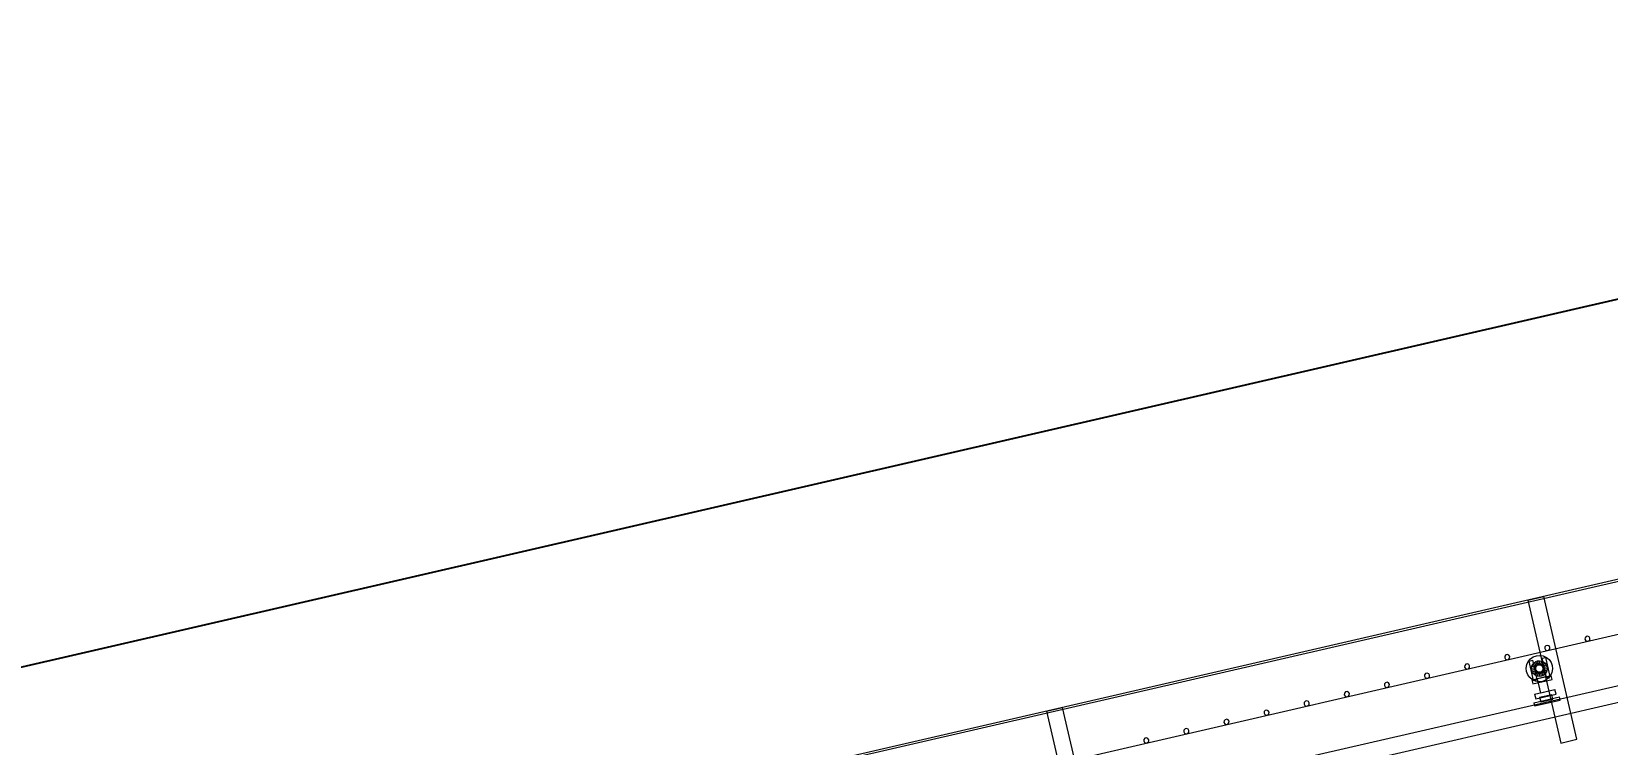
# Model space of a CAD drawing. Header units: millimetres. Extents: x -1970 to 59977, y -50268 to 6837.
# Drawn here: x 32697 to 36527, y 2791 to 4523 of the extents above; entities that cross this region are included whole.
import ezdxf

# ---------------------------------------------------------------- set-up
doc = ezdxf.new("R2010")
doc.units = ezdxf.units.MM
doc.layers.add('COTAS_P', color=1, linetype='Continuous', lineweight=0)
doc.layers.add('lateral_C03', color=7, linetype='Continuous', lineweight=0)
doc.dimstyles.new('R19_100', dxfattribs={"dimtxt": 250, "dimasz": 150, "dimexe": 150, "dimexo": 80, "dimgap": 100, "dimtad": 1, "dimtih": 1, "dimtoh": 1, "dimdsep": 46, "dimcen": 0.09, "dimadec": 0, "dimazin": 0, "dimtfac": 1, "dimtdec": 4, "dimtofl": 0, "dimtmove": 0, "dimatfit": 3, "dimfxl": 1, "dimtolj": 1, "dimtzin": 0, "dimarcsym": 0})

# ---------------------------------------------------------------- blocks, each defined once
blk = doc.blocks.new('*D9')
at = {"layer": 'COTAS_P', "color": 0, "lineweight": -2, "transparency": 16777216}
for p, q in [((38921.3, 3578), (38703.4, 4523.2)), ((27384.7, 1760.7), (38591, 4343.3)), ((27422.7, 928), (27204.9, 1873.2))]:
    blk.add_line(p, q, dxfattribs=at)
at = {"layer": 'COTAS_P', "color": 0, "transparency": 16777216}
for points in [[(38585.4, 4367.7), (38596.6, 4319), (38737.1, 4377)], [(27379.1, 1785.1), (27390.3, 1736.3), (27238.5, 1727)]]:
    blk.add_solid(points, dxfattribs=at)
at = {"layer": 'Defpoints', "color": 0, "transparency": 16777216}
for p in [(38737.1, 4377), (38939.3, 3500), (27440.7, 850)]:
    blk.add_point(p, dxfattribs=at)

msp = doc.modelspace()

# ---------------------------------------------------------------- linework, layer by layer
at = {"layer": 'lateral_C03'}
for p, q in [((38691.362, 3685.056), (27582.557, 1124.887)), ((27583.456, 1120.989), (38692.26, 3681.159)), ((27611.752, 998.208), (38720.557, 3558.377)), ((36333.177, 3141.582), (36372.155, 3150.565)), ((36333.177, 3141.582), (36413.126, 2794.675)), ((36452.104, 2803.658), (36372.155, 3150.565)), ((36374.591, 3028.065), (36374.247, 3024.156)), ((36377.166, 3031.026), (36374.591, 3028.065)), ((36380.991, 3031.908), (36377.166, 3031.026)), ((36384.603, 3030.373), (36380.991, 3031.908)), ((36386.623, 3027.008), (36384.603, 3030.373)), ((36386.279, 3023.098), (36386.623, 3027.008)), ((36472.036, 3050.523), (36471.693, 3046.613)), ((36471.693, 3046.613), (36473.713, 3043.249)), ((36474.612, 3053.484), (36472.036, 3050.523)), ((36473.713, 3043.249), (36477.325, 3041.714)), ((36478.436, 3054.365), (36474.612, 3053.484)), ((36477.325, 3041.714), (36481.149, 3042.595)), ((36482.048, 3052.83), (36478.436, 3054.365)), ((36481.149, 3042.595), (36483.725, 3045.556)), ((36484.068, 3049.466), (36482.048, 3052.83)), ((36483.725, 3045.556), (36484.068, 3049.466)), ((35629.469, 2721.824), (36798.817, 2991.315)), ((36186.099, 2986.992), (36182.275, 2986.111)), ((36189.711, 2985.457), (36186.099, 2986.992)), ((36277.145, 3005.608), (36276.801, 3001.698)), ((36276.801, 3001.698), (36278.821, 2998.333)), ((36279.721, 3008.569), (36277.145, 3005.608)), ((36278.821, 2998.333), (36282.433, 2996.799)), ((36283.545, 3009.45), (36279.721, 3008.569)), ((36282.433, 2996.799), (36286.258, 2997.68)), ((36287.157, 3007.915), (36283.545, 3009.45)), ((36286.258, 2997.68), (36288.833, 3000.641)), ((36289.177, 3004.55), (36287.157, 3007.915)), ((36288.833, 3000.641), (36289.177, 3004.55)), ((36330.563, 2984.995), (36334.03, 2992.595)), ((36334.03, 2992.595), (36339.346, 2999.039)), ((36335.532, 2993.324), (36345.277, 2995.57)), ((36335.532, 2993.324), (36346.312, 2946.55)), ((36339.346, 2999.039), (36346.149, 3003.888)), ((36345.052, 2985.702), (36348.209, 2989.528)), ((36356.057, 2948.796), (36345.277, 2995.57)), ((36346.149, 3003.888), (36353.975, 3006.81)), ((36348.209, 2989.528), (36352.248, 2992.407)), ((36355.026, 2982.212), (36348.209, 2989.528)), ((36352.248, 2992.407), (36356.894, 2994.142)), ((36356.939, 2983.576), (36352.248, 2992.407)), ((36353.975, 3006.81), (36362.29, 3007.608)), ((36356.894, 2994.142), (36361.832, 2994.616)), ((36359.14, 2984.398), (36356.894, 2994.142)), ((36361.479, 2984.622), (36361.832, 2994.616)), ((36361.832, 2994.616), (36366.723, 2993.795)), ((36362.29, 3007.608), (36370.529, 3006.226)), ((36363.796, 2984.233), (36366.723, 2993.795)), ((36365.933, 2983.258), (36371.236, 2991.736)), ((36366.715, 3000.51), (36376.459, 3002.756)), ((36366.715, 3000.51), (36377.495, 2953.736)), ((36366.723, 2993.795), (36371.236, 2991.736)), ((36367.746, 2981.763), (36375.062, 2988.58)), ((36370.529, 3006.226), (36378.129, 3002.758)), ((36371.236, 2991.736), (36375.062, 2988.58)), ((36374.247, 3024.156), (36376.267, 3020.791)), ((36375.062, 2988.58), (36377.941, 2984.541)), ((36376.267, 3020.791), (36379.879, 3019.256)), ((36387.239, 2955.982), (36376.459, 3002.756)), ((36378.129, 3002.758), (36384.573, 2997.442)), ((36379.879, 3019.256), (36383.703, 3020.138)), ((36383.703, 3020.138), (36386.279, 3023.098)), ((36384.573, 2997.442), (36389.421, 2990.64)), ((36389.421, 2990.64), (36392.344, 2982.814)), ((35638.453, 2682.846), (36807.8, 2952.337)), ((36082.254, 2960.692), (36081.91, 2956.783)), ((36081.91, 2956.783), (36083.93, 2953.418)), ((36084.83, 2963.653), (36082.254, 2960.692)), ((36083.93, 2953.418), (36087.542, 2951.883)), ((36088.654, 2964.535), (36084.83, 2963.653)), ((36087.542, 2951.883), (36091.366, 2952.765)), ((36092.266, 2963), (36088.654, 2964.535)), ((36091.366, 2952.765), (36093.942, 2955.726)), ((36094.286, 2959.635), (36092.266, 2963)), ((36093.942, 2955.726), (36094.286, 2959.635)), ((36179.699, 2983.15), (36179.356, 2979.241)), ((36179.356, 2979.241), (36181.376, 2975.876)), ((36182.275, 2986.111), (36179.699, 2983.15)), ((36181.376, 2975.876), (36184.988, 2974.341)), ((36184.988, 2974.341), (36188.812, 2975.222)), ((36188.812, 2975.222), (36191.388, 2978.183)), ((36191.731, 2982.093), (36189.711, 2985.457)), ((36191.388, 2978.183), (36191.731, 2982.093)), ((36329.181, 2976.757), (36330.563, 2984.995)), ((36329.979, 2968.441), (36329.181, 2976.757)), ((36332.901, 2960.615), (36329.979, 2968.441)), ((36337.749, 2953.813), (36332.901, 2960.615)), ((36344.193, 2948.496), (36337.749, 2953.813)), ((36342.173, 2976.298), (36342.993, 2981.19)), ((36352.167, 2975.945), (36342.173, 2976.298)), ((36342.646, 2971.361), (36342.173, 2976.298)), ((36352.391, 2973.606), (36342.646, 2971.361)), ((36344.382, 2966.714), (36342.646, 2971.361)), ((36342.939, 2947.825), (36389.713, 2958.605)), ((36342.993, 2981.19), (36345.052, 2985.702)), ((36352.555, 2978.262), (36342.993, 2981.19)), ((36351.793, 2945.029), (36344.193, 2948.496)), ((36353.213, 2971.405), (36344.382, 2966.714)), ((36347.26, 2962.675), (36344.382, 2966.714)), ((36353.531, 2980.4), (36345.052, 2985.702)), ((36345.185, 2938.081), (36391.959, 2948.86)), ((36346.312, 2946.55), (36356.057, 2948.796)), ((36354.577, 2969.492), (36347.26, 2962.675)), ((36351.086, 2959.518), (36347.26, 2962.675)), ((36356.389, 2967.997), (36351.086, 2959.518)), ((36355.599, 2957.46), (36351.086, 2959.518)), ((36352.167, 2975.945), (36352.555, 2978.262)), ((36352.391, 2973.606), (36352.167, 2975.945)), ((36353.213, 2971.405), (36352.391, 2973.606)), ((36352.555, 2978.262), (36353.531, 2980.4)), ((36354.577, 2969.492), (36353.213, 2971.405)), ((36353.531, 2980.4), (36355.026, 2982.212)), ((36356.389, 2967.997), (36354.577, 2969.492)), ((36355.026, 2982.212), (36356.939, 2983.576)), ((36358.526, 2967.022), (36355.599, 2957.46)), ((36360.491, 2956.639), (36355.599, 2957.46)), ((36358.526, 2967.022), (36356.389, 2967.997)), ((36376.071, 2955.461), (36356.582, 2950.969)), ((36364.667, 2915.889), (36356.582, 2950.969)), ((36356.939, 2983.576), (36359.14, 2984.398)), ((36360.844, 2966.633), (36358.526, 2967.022)), ((36359.14, 2984.398), (36361.479, 2984.622)), ((36360.844, 2966.633), (36360.491, 2956.639)), ((36365.428, 2957.113), (36360.491, 2956.639)), ((36363.182, 2966.857), (36360.844, 2966.633)), ((36361.479, 2984.622), (36363.796, 2984.233)), ((36365.383, 2967.679), (36363.182, 2966.857)), ((36363.182, 2966.857), (36365.428, 2957.113)), ((36363.796, 2984.233), (36365.933, 2983.258)), ((36367.297, 2969.043), (36365.383, 2967.679)), ((36365.383, 2967.679), (36370.075, 2958.848)), ((36370.075, 2958.848), (36365.428, 2957.113)), ((36365.933, 2983.258), (36367.746, 2981.763)), ((36368.792, 2970.855), (36367.297, 2969.043)), ((36367.297, 2969.043), (36374.114, 2961.727)), ((36367.746, 2981.763), (36369.109, 2979.85)), ((36369.767, 2972.993), (36368.792, 2970.855)), ((36368.792, 2970.855), (36377.27, 2965.553)), ((36369.109, 2979.85), (36377.941, 2984.541)), ((36369.109, 2979.85), (36369.931, 2977.649)), ((36370.156, 2975.31), (36369.767, 2972.993)), ((36369.767, 2972.993), (36379.329, 2970.065)), ((36379.676, 2979.894), (36369.931, 2977.649)), ((36369.931, 2977.649), (36370.156, 2975.31)), ((36374.114, 2961.727), (36370.075, 2958.848)), ((36370.156, 2975.31), (36380.149, 2974.957)), ((36377.27, 2965.553), (36374.114, 2961.727)), ((36376.071, 2955.461), (36384.156, 2920.38)), ((36382.976, 2952.216), (36376.173, 2947.367)), ((36379.329, 2970.065), (36377.27, 2965.553)), ((36377.495, 2953.736), (36387.239, 2955.982)), ((36377.941, 2984.541), (36379.676, 2979.894)), ((36380.149, 2974.957), (36379.329, 2970.065)), ((36379.676, 2979.894), (36380.149, 2974.957)), ((36388.292, 2958.66), (36382.976, 2952.216)), ((36391.759, 2966.26), (36388.292, 2958.66)), ((36391.959, 2948.86), (36389.713, 2958.605)), ((36393.141, 2974.498), (36391.759, 2966.26)), ((36392.344, 2982.814), (36393.141, 2974.498)), ((35887.362, 2915.777), (35887.019, 2911.868)), ((35887.019, 2911.868), (35889.039, 2908.503)), ((35889.938, 2918.738), (35887.362, 2915.777)), ((35893.762, 2919.619), (35889.938, 2918.738)), ((35897.374, 2918.085), (35893.762, 2919.619)), ((35896.475, 2907.849), (35899.051, 2910.81)), ((35899.394, 2914.72), (35897.374, 2918.085)), ((35899.051, 2910.81), (35899.394, 2914.72)), ((35984.808, 2938.235), (35984.464, 2934.325)), ((35984.464, 2934.325), (35986.484, 2930.961)), ((35987.384, 2941.196), (35984.808, 2938.235)), ((35986.484, 2930.961), (35990.096, 2929.426)), ((35991.208, 2942.077), (35987.384, 2941.196)), ((35990.096, 2929.426), (35993.921, 2930.307)), ((35994.82, 2940.542), (35991.208, 2942.077)), ((35993.921, 2930.307), (35996.497, 2933.268)), ((35996.84, 2937.177), (35994.82, 2940.542)), ((35996.497, 2933.268), (35996.84, 2937.177)), ((36342.939, 2947.825), (36345.185, 2938.081)), ((36349.435, 2913.405), (36398.938, 2924.813)), ((36349.435, 2913.405), (36352.13, 2901.711)), ((36360.032, 2943.647), (36351.793, 2945.029)), ((36352.13, 2901.711), (36401.633, 2913.12)), ((36368.348, 2944.445), (36360.032, 2943.647)), ((36361.815, 2905.996), (36391.049, 2912.733)), ((36384.156, 2920.38), (36364.667, 2915.889)), ((36376.173, 2947.367), (36368.348, 2944.445)), ((36393.744, 2901.04), (36391.049, 2912.733)), ((36401.633, 2913.12), (36398.938, 2924.813)), ((35163.829, 2872.09), (35202.807, 2881.073)), ((35163.829, 2872.09), (35243.778, 2525.184)), ((35282.756, 2534.167), (35202.807, 2881.073)), ((35695.047, 2873.823), (35692.471, 2870.862)), ((35698.871, 2874.704), (35695.047, 2873.823)), ((35702.483, 2873.169), (35698.871, 2874.704)), ((35704.503, 2869.805), (35702.483, 2873.169)), ((35789.917, 2893.32), (35789.573, 2889.41)), ((35789.573, 2889.41), (35791.593, 2886.045)), ((35792.493, 2896.28), (35789.917, 2893.32)), ((35791.593, 2886.045), (35795.205, 2884.51)), ((35796.317, 2897.162), (35792.493, 2896.28)), ((35795.205, 2884.51), (35799.029, 2885.392)), ((35799.929, 2895.627), (35796.317, 2897.162)), ((35799.029, 2885.392), (35801.605, 2888.353)), ((35801.949, 2892.262), (35799.929, 2895.627)), ((35801.605, 2888.353), (35801.949, 2892.262)), ((35889.039, 2908.503), (35892.651, 2906.968)), ((35892.651, 2906.968), (35896.475, 2907.849)), ((36347.495, 2892.433), (36409.861, 2906.806)), ((36347.495, 2892.433), (36349.292, 2884.638)), ((36349.292, 2884.638), (36411.657, 2899.011)), ((36361.815, 2905.996), (36364.51, 2894.302)), ((36364.51, 2894.302), (36393.744, 2901.04)), ((36411.657, 2899.011), (36409.861, 2906.806)), ((35595.025, 2848.404), (35594.682, 2844.495)), ((35594.682, 2844.495), (35596.702, 2841.13)), ((35597.601, 2851.365), (35595.025, 2848.404)), ((35596.702, 2841.13), (35600.314, 2839.595)), ((35601.426, 2852.246), (35597.601, 2851.365)), ((35600.314, 2839.595), (35604.138, 2840.477)), ((35605.037, 2850.712), (35601.426, 2852.246)), ((35604.138, 2840.477), (35606.714, 2843.437)), ((35607.057, 2847.347), (35605.037, 2850.712)), ((35606.714, 2843.437), (35607.057, 2847.347)), ((35692.471, 2870.862), (35692.128, 2866.952)), ((35692.128, 2866.952), (35694.148, 2863.588)), ((35694.148, 2863.588), (35697.759, 2862.053)), ((35697.759, 2862.053), (35701.584, 2862.934)), ((35701.584, 2862.934), (35704.16, 2865.895)), ((35704.16, 2865.895), (35704.503, 2869.805)), ((35400.134, 2803.489), (35399.791, 2799.58)), ((35399.791, 2799.58), (35401.811, 2796.215)), ((35402.71, 2806.45), (35400.134, 2803.489)), ((35401.811, 2796.215), (35405.422, 2794.68)), ((35406.534, 2807.331), (35402.71, 2806.45)), ((35405.422, 2794.68), (35409.247, 2795.561)), ((35410.146, 2805.796), (35406.534, 2807.331)), ((35409.247, 2795.561), (35411.823, 2798.522)), ((35412.166, 2802.432), (35410.146, 2805.796)), ((35411.823, 2798.522), (35412.166, 2802.432)), ((35497.58, 2825.947), (35497.236, 2822.037)), ((35497.236, 2822.037), (35499.256, 2818.672)), ((35500.156, 2828.908), (35497.58, 2825.947)), ((35499.256, 2818.672), (35502.868, 2817.138)), ((35503.98, 2829.789), (35500.156, 2828.908)), ((35502.868, 2817.138), (35506.692, 2818.019)), ((35507.592, 2828.254), (35503.98, 2829.789)), ((35506.692, 2818.019), (35509.268, 2820.98)), ((35509.612, 2824.889), (35507.592, 2828.254)), ((35509.268, 2820.98), (35509.612, 2824.889)), ((36413.126, 2794.675), (36452.104, 2803.658))]:
    msp.add_line(p, q, dxfattribs=at)

# ---------------------------------------------------------------- dimensions: what is measured, and where the dimension line sits
at = {"layer": 'COTAS_P'}
dim = msp.add_aligned_dim(p1=(27440.666, 850), p2=(38939.253, 3500), distance=900, text='<> P', dimstyle='R19_100', dxfattribs=at)
dim.commit()
dim.dimension.update_dxf_attribs({"geometry": '*D9', "text_midpoint": (32987.841, 3052.011)})

doc.saveas('drawing.dxf')
